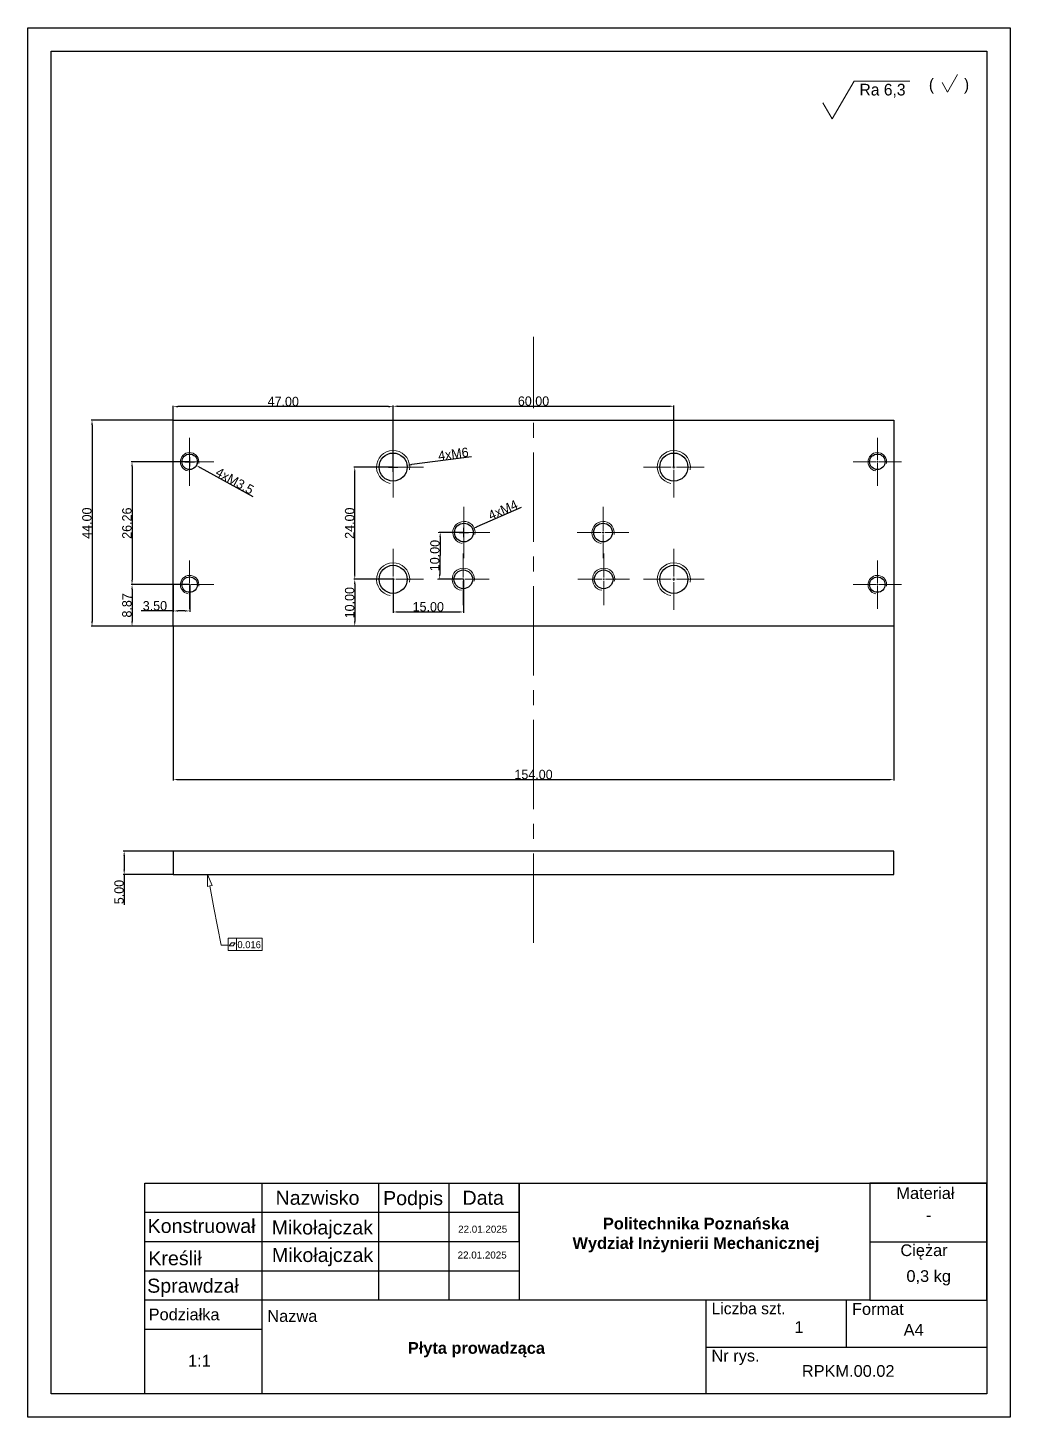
# Model space of a CAD drawing. Header units: millimetres. Extents: x 587 to 10361, y -8386 to 1488.
# Drawn here: x 1152.6 to 1362.6, y 132.9 to 429.9 of the extents above; entities that cross this region are included whole.
import ezdxf
from ezdxf.enums import TextEntityAlignment as Align

# ---------------------------------------------------------------- set-up
doc = ezdxf.new("R2010")
doc.units = ezdxf.units.MM
doc.linetypes.add('ACAD_ISO10W100', pattern=[18, 12, -3, 0, -3])
doc.linetypes.add('CENTER2', pattern=[28.575, 19.05, -3.175, 3.175, -3.175])
for name, color, linetype, lineweight in [('Cienka', 30, 'Continuous', 0), ('Gruba', 7, 'Continuous', 30), ('Symetria', 210, 'ACAD_ISO10W100', 0), ('Widoczne (ISO)', 7, 'Continuous', 30), ('Wymiar', 3, 'Continuous', 20)]:
    doc.layers.add(name, color=color, linetype=linetype, lineweight=lineweight)
doc.styles.add('arial_ttf', font='arial.ttf')
doc.styles.add('Inzynierka', font='arial.ttf')
doc.dimstyles.get("Standard").update_dxf_attribs({"dimtxt": 2, "dimasz": 1, "dimexe": 0.18, "dimexo": 0.0625, "dimgap": 0.09, "dimtad": 1, "dimzin": 0, "dimdsep": 46, "dimtxsty": 'Standard', "dimcen": 1, "dimadec": 0, "dimazin": 0, "dimtfac": 1, "dimtofl": 0, "dimtmove": 0, "dimatfit": 3, "dimfxl": 1, "dimtolj": 1, "dimtzin": 0, "dimarcsym": 0})

# ---------------------------------------------------------------- blocks, each defined once
blk = doc.blocks.new('*D32')
at = {"layer": 'Defpoints', "color": 0, "transparency": 16777216}
for p in [(1183.66, 346.01), (1166.29, 302.01), (1183.66, 302.01)]:
    blk.add_point(p, dxfattribs=at)
at = {"layer": 'Wymiar', "color": 0, "lineweight": -2, "transparency": 16777216}
for p, q in [((1183.59, 346.01), (1166.11, 346.01)), ((1166.29, 345.01), (1166.29, 303.01)), ((1183.59, 302.01), (1166.11, 302.01))]:
    blk.add_line(p, q, dxfattribs=at)
at = {"layer": 'Wymiar', "color": 0, "transparency": 16777216}
for points in [[(1166.12, 345.01), (1166.46, 345.01), (1166.29, 346.01)], [(1166.12, 303.01), (1166.46, 303.01), (1166.29, 302.01)]]:
    blk.add_solid(points, dxfattribs=at)
at = {"layer": 'Wymiar', "color": 0, "transparency": 16777216, "insert": (1165.2, 324.01), "char_height": 2, "attachment_point": 5, "rotation": 90}
blk.add_mtext('\\A1;44.00', dxfattribs=at)
blk = doc.blocks.new('*D33')
at = {"layer": 'Defpoints', "color": 0, "transparency": 16777216}
for p in [(1183.66, 302.01), (1337.66, 302.01), (1337.66, 269.19)]:
    blk.add_point(p, dxfattribs=at)
at = {"layer": 'Wymiar', "color": 0, "lineweight": -2, "transparency": 16777216}
for p, q in [((1183.66, 301.94), (1183.66, 269.01)), ((1337.66, 301.94), (1337.66, 269.01)), ((1184.66, 269.19), (1336.66, 269.19))]:
    blk.add_line(p, q, dxfattribs=at)
at = {"layer": 'Wymiar', "color": 0, "transparency": 16777216}
for points in [[(1184.66, 269.36), (1184.66, 269.03), (1183.66, 269.19)], [(1336.66, 269.36), (1336.66, 269.03), (1337.66, 269.19)]]:
    blk.add_solid(points, dxfattribs=at)
at = {"layer": 'Wymiar', "color": 0, "transparency": 16777216, "insert": (1260.66, 270.28), "char_height": 2, "attachment_point": 5}
blk.add_mtext('\\A1;154.00', dxfattribs=at)
blk = doc.blocks.new('*D34')
at = {"layer": 'Defpoints', "color": 0, "transparency": 16777216}
for p in [(1185.71, 337.93), (1188.6, 336.33)]:
    blk.add_point(p, dxfattribs=at)
at = {"layer": 'Wymiar', "color": 0, "lineweight": -2, "transparency": 16777216}
for p, q in [((1186.16, 337.13), (1188.16, 337.13)), ((1187.16, 336.13), (1187.16, 338.13)), ((1200.72, 329.62), (1189.47, 335.85))]:
    blk.add_line(p, q, dxfattribs=at)
blk.add_arc((1187.16, 337.13), 1.65, 324.7681, 347.8297, dxfattribs=at)
at = {"layer": 'Wymiar', "color": 0, "transparency": 16777216}
blk.add_solid([(1189.55, 336), (1189.39, 335.7), (1188.6, 336.33)], dxfattribs=at)
at = {"layer": 'Wymiar', "color": 0, "transparency": 16777216, "insert": (1196.79, 333.04), "char_height": 2, "attachment_point": 5, "rotation": 331.0186}
blk.add_mtext('\\A1;4xM3.5', dxfattribs=at)
blk = doc.blocks.new('*D35')
at = {"layer": 'Defpoints', "color": 0, "transparency": 16777216}
for p in [(1227.68, 335.61), (1233.63, 336.4)]:
    blk.add_point(p, dxfattribs=at)
at = {"layer": 'Wymiar', "color": 0, "lineweight": -2, "transparency": 16777216}
for p, q in [((1229.66, 336.01), (1231.66, 336.01)), ((1230.66, 335.01), (1230.66, 337.01)), ((1247.39, 338.21), (1234.62, 336.53))]:
    blk.add_line(p, q, dxfattribs=at)
at = {"layer": 'Wymiar', "color": 0, "transparency": 16777216}
blk.add_solid([(1234.6, 336.69), (1234.64, 336.36), (1233.63, 336.4)], dxfattribs=at)
at = {"layer": 'Wymiar', "color": 0, "transparency": 16777216, "insert": (1243.52, 338.8), "char_height": 2, "attachment_point": 5, "rotation": 7.5194}
blk.add_mtext('\\A1;4xM6', dxfattribs=at)
blk = doc.blocks.new('*D36')
at = {"layer": 'Defpoints', "color": 0, "transparency": 16777216}
for p in [(1243.96, 321.2), (1247.62, 322.81)]:
    blk.add_point(p, dxfattribs=at)
at = {"layer": 'Wymiar', "color": 0, "lineweight": -2, "transparency": 16777216}
for p, q in [((1258, 327.36), (1248.54, 323.21)), ((1244.79, 322), (1246.79, 322)), ((1245.79, 321), (1245.79, 323))]:
    blk.add_line(p, q, dxfattribs=at)
at = {"layer": 'Wymiar', "color": 0, "transparency": 16777216}
blk.add_solid([(1248.47, 323.36), (1248.6, 323.06), (1247.62, 322.81)], dxfattribs=at)
at = {"layer": 'Wymiar', "color": 0, "transparency": 16777216, "insert": (1254.12, 326.85), "char_height": 2, "attachment_point": 5, "rotation": 23.7001}
blk.add_mtext('\\A1;4xM4', dxfattribs=at)
blk = doc.blocks.new('*D37')
at = {"layer": 'Defpoints', "color": 0, "transparency": 16777216}
for p in [(1187.16, 310.88), (1174.84, 302.01), (1187.16, 302.01)]:
    blk.add_point(p, dxfattribs=at)
at = {"layer": 'Wymiar', "color": 0, "lineweight": -2, "transparency": 16777216}
for p, q in [((1187.09, 310.88), (1174.66, 310.88)), ((1174.84, 309.88), (1174.84, 303.01)), ((1187.09, 302.01), (1174.66, 302.01))]:
    blk.add_line(p, q, dxfattribs=at)
at = {"layer": 'Wymiar', "color": 0, "transparency": 16777216}
for points in [[(1174.68, 309.88), (1175.01, 309.88), (1174.84, 310.88)], [(1174.68, 303.01), (1175.01, 303.01), (1174.84, 302.01)]]:
    blk.add_solid(points, dxfattribs=at)
at = {"layer": 'Wymiar', "color": 0, "transparency": 16777216, "insert": (1173.75, 306.44), "char_height": 2, "attachment_point": 5, "rotation": 90}
blk.add_mtext('\\A1;8.87', dxfattribs=at)
blk = doc.blocks.new('*D38')
at = {"layer": 'Defpoints', "color": 0, "transparency": 16777216}
for p in [(1187.16, 337.13), (1174.84, 310.88), (1187.16, 310.88)]:
    blk.add_point(p, dxfattribs=at)
at = {"layer": 'Wymiar', "color": 0, "lineweight": -2, "transparency": 16777216}
for p, q in [((1187.09, 337.13), (1174.66, 337.13)), ((1174.84, 336.13), (1174.84, 311.88)), ((1187.09, 310.88), (1174.66, 310.88))]:
    blk.add_line(p, q, dxfattribs=at)
at = {"layer": 'Wymiar', "color": 0, "transparency": 16777216}
for points in [[(1174.68, 336.13), (1175.01, 336.13), (1174.84, 337.13)], [(1174.68, 311.88), (1175.01, 311.88), (1174.84, 310.88)]]:
    blk.add_solid(points, dxfattribs=at)
at = {"layer": 'Wymiar', "color": 0, "transparency": 16777216, "insert": (1173.75, 324.01), "char_height": 2, "attachment_point": 5, "rotation": 90}
blk.add_mtext('\\A1;26.26', dxfattribs=at)
blk = doc.blocks.new('*D39')
at = {"layer": 'Defpoints', "color": 0, "transparency": 16777216}
for p in [(1183.66, 310.88), (1187.16, 310.88), (1183.66, 305.25)]:
    blk.add_point(p, dxfattribs=at)
at = {"layer": 'Wymiar', "color": 0, "lineweight": -2, "transparency": 16777216}
for p, q in [((1183.66, 310.81), (1183.66, 305.07)), ((1187.16, 310.81), (1187.16, 305.07)), ((1183.66, 305.25), (1176.81, 305.25)), ((1186.16, 305.25), (1184.66, 305.25))]:
    blk.add_line(p, q, dxfattribs=at)
at = {"layer": 'Wymiar', "color": 0, "transparency": 16777216}
for points in [[(1184.66, 305.42), (1184.66, 305.09), (1183.66, 305.25)], [(1186.16, 305.42), (1186.16, 305.09), (1187.16, 305.25)]]:
    blk.add_solid(points, dxfattribs=at)
at = {"layer": 'Wymiar', "color": 0, "transparency": 16777216, "insert": (1179.73, 306.34), "char_height": 2, "attachment_point": 5}
blk.add_mtext('\\A1;3.50', dxfattribs=at)
blk = doc.blocks.new('*D40')
at = {"layer": 'Defpoints', "color": 0, "transparency": 16777216}
for p in [(1230.66, 312.01), (1222.45, 302.01), (1230.66, 302.01)]:
    blk.add_point(p, dxfattribs=at)
at = {"layer": 'Wymiar', "color": 0, "lineweight": -2, "transparency": 16777216}
for p, q in [((1230.59, 312.01), (1222.27, 312.01)), ((1222.45, 311.01), (1222.45, 303.01)), ((1230.59, 302.01), (1222.27, 302.01))]:
    blk.add_line(p, q, dxfattribs=at)
at = {"layer": 'Wymiar', "color": 0, "transparency": 16777216}
for points in [[(1222.28, 311.01), (1222.61, 311.01), (1222.45, 312.01)], [(1222.28, 303.01), (1222.61, 303.01), (1222.45, 302.01)]]:
    blk.add_solid(points, dxfattribs=at)
at = {"layer": 'Wymiar', "color": 0, "transparency": 16777216, "insert": (1221.36, 307.01), "char_height": 2, "attachment_point": 5, "rotation": 90}
blk.add_mtext('\\A1;10.00', dxfattribs=at)
blk = doc.blocks.new('*D41')
at = {"layer": 'Defpoints', "color": 0, "transparency": 16777216}
for p in [(1230.66, 312.01), (1245.66, 312.01), (1245.66, 305.03)]:
    blk.add_point(p, dxfattribs=at)
at = {"layer": 'Wymiar', "color": 0, "lineweight": -2, "transparency": 16777216}
for p, q in [((1230.66, 311.94), (1230.66, 304.85)), ((1245.66, 311.94), (1245.66, 304.85)), ((1231.66, 305.03), (1244.66, 305.03))]:
    blk.add_line(p, q, dxfattribs=at)
at = {"layer": 'Wymiar', "color": 0, "transparency": 16777216}
for points in [[(1231.66, 305.2), (1231.66, 304.86), (1230.66, 305.03)], [(1244.66, 305.2), (1244.66, 304.86), (1245.66, 305.03)]]:
    blk.add_solid(points, dxfattribs=at)
at = {"layer": 'Wymiar', "color": 0, "transparency": 16777216, "insert": (1238.16, 306.12), "char_height": 2, "attachment_point": 5}
blk.add_mtext('\\A1;15.00', dxfattribs=at)
blk = doc.blocks.new('*D42')
at = {"layer": 'Defpoints', "color": 0, "transparency": 16777216}
for p in [(1222.45, 336.01), (1230.66, 336.01), (1230.66, 312.01)]:
    blk.add_point(p, dxfattribs=at)
at = {"layer": 'Wymiar', "color": 0, "lineweight": -2, "transparency": 16777216}
for p, q in [((1230.59, 336.01), (1222.27, 336.01)), ((1222.45, 313.01), (1222.45, 335.01)), ((1230.59, 312.01), (1222.27, 312.01))]:
    blk.add_line(p, q, dxfattribs=at)
at = {"layer": 'Wymiar', "color": 0, "transparency": 16777216}
for points in [[(1222.28, 335.01), (1222.61, 335.01), (1222.45, 336.01)], [(1222.28, 313.01), (1222.61, 313.01), (1222.45, 312.01)]]:
    blk.add_solid(points, dxfattribs=at)
at = {"layer": 'Wymiar', "color": 0, "transparency": 16777216, "insert": (1221.36, 324.01), "char_height": 2, "attachment_point": 5, "rotation": 90}
blk.add_mtext('\\A1;24.00', dxfattribs=at)
blk = doc.blocks.new('*D43')
at = {"layer": 'Defpoints', "color": 0, "transparency": 16777216}
for p in [(1290.66, 349), (1230.66, 336.01), (1290.66, 336.01)]:
    blk.add_point(p, dxfattribs=at)
at = {"layer": 'Wymiar', "color": 0, "lineweight": -2, "transparency": 16777216}
for p, q in [((1230.66, 336.07), (1230.66, 349.18)), ((1231.66, 349), (1289.66, 349)), ((1290.66, 336.07), (1290.66, 349.18))]:
    blk.add_line(p, q, dxfattribs=at)
at = {"layer": 'Wymiar', "color": 0, "transparency": 16777216}
for points in [[(1231.66, 349.17), (1231.66, 348.83), (1230.66, 349)], [(1289.66, 349.17), (1289.66, 348.83), (1290.66, 349)]]:
    blk.add_solid(points, dxfattribs=at)
at = {"layer": 'Wymiar', "color": 0, "transparency": 16777216, "insert": (1260.66, 350.09), "char_height": 2, "attachment_point": 5}
blk.add_mtext('\\A1;60.00', dxfattribs=at)
blk = doc.blocks.new('*D44')
at = {"layer": 'Defpoints', "color": 0, "transparency": 16777216}
for p in [(1245.79, 322), (1240.59, 312.07), (1245.66, 312.01)]:
    blk.add_point(p, dxfattribs=at)
at = {"layer": 'Wymiar', "color": 0, "lineweight": -2, "transparency": 16777216}
for p, q in [((1245.73, 322.01), (1240.54, 322.07)), ((1240.71, 321.07), (1240.6, 313.07)), ((1245.59, 312.01), (1240.41, 312.08))]:
    blk.add_line(p, q, dxfattribs=at)
at = {"layer": 'Wymiar', "color": 0, "transparency": 16777216}
for points in [[(1240.54, 321.07), (1240.87, 321.07), (1240.72, 322.07)], [(1240.43, 313.08), (1240.77, 313.07), (1240.59, 312.07)]]:
    blk.add_solid(points, dxfattribs=at)
at = {"layer": 'Wymiar', "color": 0, "transparency": 16777216, "insert": (1239.56, 317.09), "char_height": 2, "attachment_point": 5, "rotation": 89.2319}
blk.add_mtext('\\A1;10.00', dxfattribs=at)
blk = doc.blocks.new('*D45')
at = {"layer": 'Defpoints', "color": 0, "transparency": 16777216}
for p in [(1183.66, 348.92), (1183.66, 336.01), (1230.66, 336.01)]:
    blk.add_point(p, dxfattribs=at)
at = {"layer": 'Wymiar', "color": 0, "lineweight": -2, "transparency": 16777216}
for p, q in [((1183.66, 336.07), (1183.66, 349.1)), ((1229.66, 348.92), (1184.66, 348.92)), ((1230.66, 336.07), (1230.66, 349.1))]:
    blk.add_line(p, q, dxfattribs=at)
at = {"layer": 'Wymiar', "color": 0, "transparency": 16777216}
for points in [[(1184.66, 349.08), (1184.66, 348.75), (1183.66, 348.92)], [(1229.66, 349.08), (1229.66, 348.75), (1230.66, 348.92)]]:
    blk.add_solid(points, dxfattribs=at)
at = {"layer": 'Wymiar', "color": 0, "transparency": 16777216, "insert": (1207.16, 350.01), "char_height": 2, "attachment_point": 5}
blk.add_mtext('\\A1;47.00', dxfattribs=at)
blk = doc.blocks.new('*U59')
at = {"layer": 'Symetria', "color": 0, "linetype": 'CENTER2', "transparency": 16777216}
blk.add_line((0, -89.69), (0, 39.81), dxfattribs=at)
blk = doc.blocks.new('*D169')
at = {"layer": 'Defpoints', "color": 0, "transparency": 16777216}
for p in [(1183.66, 253.92), (1173.16, 248.92), (1183.66, 248.92)]:
    blk.add_point(p, dxfattribs=at)
at = {"layer": 'Wymiar', "color": 0, "lineweight": -2, "transparency": 16777216}
for p, q in [((1183.59, 253.92), (1172.98, 253.92)), ((1173.16, 252.92), (1173.16, 249.92)), ((1183.59, 248.92), (1172.98, 248.92)), ((1173.16, 248.92), (1173.16, 242.4))]:
    blk.add_line(p, q, dxfattribs=at)
at = {"layer": 'Wymiar', "color": 0, "transparency": 16777216}
for points in [[(1172.99, 252.92), (1173.33, 252.92), (1173.16, 253.92)], [(1172.99, 249.92), (1173.33, 249.92), (1173.16, 248.92)]]:
    blk.add_solid(points, dxfattribs=at)
at = {"layer": 'Wymiar', "color": 0, "transparency": 16777216, "insert": (1172.07, 245.16), "char_height": 2, "attachment_point": 5, "rotation": 90}
blk.add_mtext('\\A1;5.00', dxfattribs=at)
blk = doc.blocks.new('*U182')
at = {"layer": 'Symetria', "color": 0, "linetype": 'CENTER2', "transparency": 16777216}
for p, q in [((0, 0.33), (0, 5.15)), ((-5.15, 0), (-0.33, 0)), ((0.33, 0), (5.15, 0)), ((0, -5.15), (0, -0.33))]:
    blk.add_line(p, q, dxfattribs=at)
at = {"layer": 'Symetria', "color": 0, "linetype": 'Continuous', "transparency": 16777216}
for p, q in [((-0.165, 0), (0.165, 0)), ((0, -0.165), (0, 0.165))]:
    blk.add_line(p, q, dxfattribs=at)
blk = doc.blocks.new('*U183')
at = {"layer": 'Symetria', "color": 0, "linetype": 'CENTER2', "transparency": 16777216}
for p, q in [((0, 0.33), (0, 5.15)), ((-5.15, 0), (-0.33, 0)), ((0.33, 0), (5.15, 0)), ((0, -5.15), (0, -0.33))]:
    blk.add_line(p, q, dxfattribs=at)
at = {"layer": 'Symetria', "color": 0, "linetype": 'Continuous', "transparency": 16777216}
for p, q in [((-0.165, 0), (0.165, 0)), ((0, -0.165), (0, 0.165))]:
    blk.add_line(p, q, dxfattribs=at)
blk = doc.blocks.new('*U184')
at = {"layer": 'Symetria', "color": 0, "linetype": 'CENTER2', "transparency": 16777216}
for p, q in [((0, 0.6), (0, 6.5)), ((-6.5, 0), (-0.6, 0)), ((0.6, 0), (6.5, 0)), ((0, -6.5), (0, -0.6))]:
    blk.add_line(p, q, dxfattribs=at)
at = {"layer": 'Symetria', "color": 0, "linetype": 'Continuous', "transparency": 16777216}
for p, q in [((-0.3, 0), (0.3, 0)), ((0, -0.3), (0, 0.3))]:
    blk.add_line(p, q, dxfattribs=at)
blk = doc.blocks.new('*U185')
at = {"layer": 'Symetria', "color": 0, "linetype": 'CENTER2', "transparency": 16777216}
for p, q in [((0, 0.6), (0, 6.5)), ((-6.5, 0), (-0.6, 0)), ((0.6, 0), (6.5, 0)), ((0, -6.5), (0, -0.6))]:
    blk.add_line(p, q, dxfattribs=at)
at = {"layer": 'Symetria', "color": 0, "linetype": 'Continuous', "transparency": 16777216}
for p, q in [((-0.3, 0), (0.3, 0)), ((0, -0.3), (0, 0.3))]:
    blk.add_line(p, q, dxfattribs=at)
blk = doc.blocks.new('*U186')
at = {"layer": 'Symetria', "color": 0, "linetype": 'CENTER2', "transparency": 16777216}
for p, q in [((0, 0.4), (0, 5.5)), ((-5.5, 0), (-0.4, 0)), ((0.4, 0), (5.5, 0)), ((0, -5.5), (0, -0.4))]:
    blk.add_line(p, q, dxfattribs=at)
at = {"layer": 'Symetria', "color": 0, "linetype": 'Continuous', "transparency": 16777216}
for p, q in [((-0.2, 0), (0.2, 0)), ((0, -0.2), (0, 0.2))]:
    blk.add_line(p, q, dxfattribs=at)
blk = doc.blocks.new('*U187')
at = {"layer": 'Symetria', "color": 0, "linetype": 'CENTER2', "transparency": 16777216}
for p, q in [((0, 0.4), (0, 5.5)), ((-5.5, 0), (-0.4, 0)), ((0.4, 0), (5.5, 0)), ((0, -5.5), (0, -0.4))]:
    blk.add_line(p, q, dxfattribs=at)
at = {"layer": 'Symetria', "color": 0, "linetype": 'Continuous', "transparency": 16777216}
for p, q in [((-0.2, 0), (0.2, 0)), ((0, -0.2), (0, 0.2))]:
    blk.add_line(p, q, dxfattribs=at)
blk = doc.blocks.new('*U188')
at = {"layer": 'Symetria', "color": 0, "linetype": 'CENTER2', "transparency": 16777216}
for p, q in [((0, 0.4), (0, 5.5)), ((-5.5, 0), (-0.4, 0)), ((0.4, 0), (5.5, 0)), ((0, -5.5), (0, -0.4))]:
    blk.add_line(p, q, dxfattribs=at)
at = {"layer": 'Symetria', "color": 0, "linetype": 'Continuous', "transparency": 16777216}
for p, q in [((-0.2, 0), (0.2, 0)), ((0, -0.2), (0, 0.2))]:
    blk.add_line(p, q, dxfattribs=at)
blk = doc.blocks.new('*U189')
at = {"layer": 'Symetria', "color": 0, "linetype": 'CENTER2', "transparency": 16777216}
for p, q in [((0, 0.4), (0, 5.5)), ((-5.5, 0), (-0.4, 0)), ((0.4, 0), (5.5, 0)), ((0, -5.5), (0, -0.4))]:
    blk.add_line(p, q, dxfattribs=at)
at = {"layer": 'Symetria', "color": 0, "linetype": 'Continuous', "transparency": 16777216}
for p, q in [((-0.2, 0), (0.2, 0)), ((0, -0.2), (0, 0.2))]:
    blk.add_line(p, q, dxfattribs=at)
blk = doc.blocks.new('*U190')
at = {"layer": 'Symetria', "color": 0, "linetype": 'CENTER2', "transparency": 16777216}
for p, q in [((0, 0.6), (0, 6.5)), ((-6.5, 0), (-0.6, 0)), ((0.6, 0), (6.5, 0)), ((0, -6.5), (0, -0.6))]:
    blk.add_line(p, q, dxfattribs=at)
at = {"layer": 'Symetria', "color": 0, "linetype": 'Continuous', "transparency": 16777216}
for p, q in [((-0.3, 0), (0.3, 0)), ((0, -0.3), (0, 0.3))]:
    blk.add_line(p, q, dxfattribs=at)
blk = doc.blocks.new('*U191')
at = {"layer": 'Symetria', "color": 0, "linetype": 'CENTER2', "transparency": 16777216}
for p, q in [((0, 0.6), (0, 6.5)), ((-6.5, 0), (-0.6, 0)), ((0.6, 0), (6.5, 0)), ((0, -6.5), (0, -0.6))]:
    blk.add_line(p, q, dxfattribs=at)
at = {"layer": 'Symetria', "color": 0, "linetype": 'Continuous', "transparency": 16777216}
for p, q in [((-0.3, 0), (0.3, 0)), ((0, -0.3), (0, 0.3))]:
    blk.add_line(p, q, dxfattribs=at)
blk = doc.blocks.new('*U192')
at = {"layer": 'Symetria', "color": 0, "linetype": 'CENTER2', "transparency": 16777216}
for p, q in [((0, 0.33), (0, 5.15)), ((-5.15, 0), (-0.33, 0)), ((0.33, 0), (5.15, 0)), ((0, -5.15), (0, -0.33))]:
    blk.add_line(p, q, dxfattribs=at)
at = {"layer": 'Symetria', "color": 0, "linetype": 'Continuous', "transparency": 16777216}
for p, q in [((-0.165, 0), (0.165, 0)), ((0, -0.165), (0, 0.165))]:
    blk.add_line(p, q, dxfattribs=at)
blk = doc.blocks.new('*U193')
at = {"layer": 'Symetria', "color": 0, "linetype": 'CENTER2', "transparency": 16777216}
for p, q in [((0, 0.33), (0, 5.15)), ((-5.15, 0), (-0.33, 0)), ((0.33, 0), (5.15, 0)), ((0, -5.15), (0, -0.33))]:
    blk.add_line(p, q, dxfattribs=at)
at = {"layer": 'Symetria', "color": 0, "linetype": 'Continuous', "transparency": 16777216}
for p, q in [((-0.165, 0), (0.165, 0)), ((0, -0.165), (0, 0.165))]:
    blk.add_line(p, q, dxfattribs=at)

msp = doc.modelspace()

# ---------------------------------------------------------------- linework, layer by layer
at = {"layer": 'Cienka'}
for centre, radius in [((1187.155, 337.134), 1.975), ((1230.655, 336.005), 3.541), ((1290.655, 336.005), 3.541), ((1334.155, 337.134), 1.975), ((1245.789, 322.004), 2.379), ((1275.521, 322.004), 2.379), ((1230.655, 312.005), 3.541), ((1290.655, 312.005), 3.542), ((1187.155, 310.876), 1.975), ((1245.655, 312.005), 2.379), ((1275.655, 312.005), 2.379), ((1334.155, 310.876), 1.975)]:
    msp.add_arc(centre, radius, 350, 260, dxfattribs=at)
at = {"layer": 'Gruba'}
for p, q in [((1152.557, 132.902), (1152.557, 429.902)), ((1152.557, 429.902), (1362.557, 429.902)), ((1362.557, 429.902), (1362.557, 132.902)), ((1337.655, 253.916), (1183.655, 253.916)), ((1183.655, 253.916), (1183.655, 248.916)), ((1337.655, 248.916), (1337.655, 253.916)), ((1183.655, 248.916), (1337.655, 248.916)), ((1202.557, 182.902), (1202.557, 137.902)), ((1202.557, 182.902), (1202.557, 137.902)), ((1202.557, 182.902), (1202.557, 137.902)), ((1227.557, 182.902), (1227.557, 157.902)), ((1227.557, 182.902), (1227.557, 157.902)), ((1227.557, 182.902), (1227.557, 157.902)), ((1242.557, 182.902), (1242.557, 157.902)), ((1242.557, 182.902), (1242.557, 157.902)), ((1242.557, 182.902), (1242.557, 157.902)), ((1257.557, 182.902), (1257.557, 157.902)), ((1257.557, 170.402), (1257.557, 182.902)), ((1257.557, 182.902), (1257.557, 157.902)), ((1257.557, 170.402), (1257.557, 182.902)), ((1257.557, 182.902), (1257.557, 157.902)), ((1257.557, 170.402), (1257.557, 182.902)), ((1257.557, 176.652), (1177.557, 176.652)), ((1257.557, 176.652), (1177.557, 176.652)), ((1257.557, 176.652), (1177.557, 176.652)), ((1257.557, 170.402), (1177.557, 170.402)), ((1257.557, 170.402), (1177.557, 170.402)), ((1257.557, 170.402), (1177.557, 170.402)), ((1332.557, 170.402), (1357.557, 170.402)), ((1332.557, 170.402), (1357.557, 170.402)), ((1332.557, 170.402), (1357.557, 170.402)), ((1257.557, 164.152), (1177.557, 164.152)), ((1257.557, 164.152), (1177.557, 164.152)), ((1257.557, 164.152), (1177.557, 164.152)), ((1332.557, 157.902), (1177.557, 157.902)), ((1332.557, 157.902), (1177.557, 157.902)), ((1332.557, 157.902), (1177.557, 157.902)), ((1202.557, 157.902), (1202.557, 151.652)), ((1202.557, 157.902), (1202.557, 151.652)), ((1202.557, 157.902), (1202.557, 151.652)), ((1297.557, 137.902), (1297.557, 157.902)), ((1297.557, 137.902), (1297.557, 157.902)), ((1297.557, 137.902), (1297.557, 157.902)), ((1327.557, 147.902), (1327.557, 157.902)), ((1327.557, 147.902), (1327.557, 157.902)), ((1327.557, 147.902), (1327.557, 157.902)), ((1202.557, 151.652), (1177.557, 151.652)), ((1202.557, 151.652), (1177.557, 151.652)), ((1202.557, 151.652), (1177.557, 151.652)), ((1297.557, 147.902), (1357.557, 147.902)), ((1297.557, 147.902), (1357.557, 147.902)), ((1297.557, 147.902), (1357.557, 147.902)), ((1362.557, 132.902), (1152.557, 132.902))]:
    msp.add_line(p, q, dxfattribs=at)
for points in [[(1157.557, 424.902), (1357.557, 424.902), (1357.557, 137.902), (1157.557, 137.902)], [(1357.557, 137.902), (1157.557, 137.902), (1157.557, 424.902), (1357.557, 424.902)], [(1357.557, 137.902), (1177.557, 137.902), (1177.557, 182.902), (1357.557, 182.902)], [(1357.557, 182.902), (1332.557, 182.902), (1332.557, 157.902), (1357.557, 157.902)], [(1357.557, 182.902), (1332.557, 182.902), (1332.557, 157.902), (1357.557, 157.902)], [(1357.557, 182.902), (1332.557, 182.902), (1332.557, 157.902), (1357.557, 157.902)], [(1357.557, 182.902), (1332.557, 182.902), (1332.557, 157.902), (1357.557, 157.902)]]:
    msp.add_lwpolyline(points, close=True, dxfattribs=at)
at = {"layer": 'Widoczne (ISO)'}
for p, q in [((1183.655, 302.005), (1183.655, 346.005)), ((1183.655, 346.005), (1337.655, 346.005)), ((1337.655, 346.005), (1337.655, 302.005)), ((1337.655, 302.005), (1183.655, 302.005))]:
    msp.add_line(p, q, dxfattribs=at)
for centre, radius in [((1187.155, 337.134), 1.65), ((1230.655, 336.005), 3), ((1290.655, 336.005), 3), ((1334.155, 337.134), 1.65), ((1245.789, 322.004), 2), ((1275.521, 322.004), 2), ((1230.655, 312.005), 3), ((1290.655, 312.005), 3), ((1187.155, 310.876), 1.65), ((1245.655, 312.005), 2), ((1275.655, 312.005), 2), ((1334.155, 310.876), 1.65)]:
    msp.add_circle(centre, radius, dxfattribs=at)
at = {"layer": 'Wymiar'}
for p, q in [((1190.983, 248.916), (1190.967, 246.367)), ((1191.949, 246.557), (1190.983, 248.916)), ((1191.458, 246.462), (1191.949, 246.557)), ((1190.967, 246.367), (1191.458, 246.462)), ((1192.358, 241.81), (1191.458, 246.462)), ((1192.358, 241.81), (1193.912, 233.778)), ((1197.155, 235.279), (1197.155, 232.681)), ((1195.62, 233.647), (1196.074, 234.313)), ((1195.62, 233.647), (1196.431, 233.647)), ((1196.074, 234.313), (1196.885, 234.313)), ((1196.431, 233.647), (1196.885, 234.313))]:
    msp.add_line(p, q, dxfattribs=at)
at = {"layer": 'Wymiar', "transparency": 33554687}
for points in [[(1347.987, 418.184), (1349.148, 416.173), (1351.301, 419.902)], [(1322.523, 413.867), (1324.518, 410.411), (1329.203, 418.525)], [(1329.203, 418.525), (1341.108, 418.525)]]:
    msp.add_lwpolyline(points, dxfattribs=at)
at = {"layer": 'Wymiar'}
msp.add_lwpolyline([(1195.424, 232.681), (1202.626, 232.681), (1202.626, 235.279), (1195.424, 235.279)], close=True, dxfattribs=at)
msp.add_lwpolyline([(1193.912, 233.778), (1195.424, 233.778)], dxfattribs=at)

# ---------------------------------------------------------------- block references
at = {"layer": 'Symetria', "linetype": 'CENTER2'}
for name, p in [('*U59', (1260.655, 324.005)), ('*U182', (1187.155, 337.134)), ('*U184', (1230.655, 336.005)), ('*U191', (1290.655, 336.005)), ('*U193', (1334.155, 337.134)), ('*U186', (1245.789, 322.004)), ('*U188', (1275.521, 322.004)), ('*U185', (1230.655, 312.005)), ('*U190', (1290.655, 312.005)), ('*U183', (1187.155, 310.876)), ('*U187', (1245.655, 312.005)), ('*U189', (1275.655, 312.005)), ('*U192', (1334.155, 310.876))]:
    msp.add_blockref(name, p, dxfattribs=at)

# ---------------------------------------------------------------- texts
at = {"layer": 'Gruba', "color": 7, "style": 'arial_ttf'}
for s, height, p in [('Nazwisko', 3, (1205.523, 181.31)), ('Podpis', 3, (1228.506, 181.241)), ('Data', 3, (1245.479, 181.313)), ('Materiał', 2.5, (1338.233, 182.057)), ('Konstruował', 3, (1178.17, 175.288)), ('Ciężar', 2.5, (1339.086, 169.844)), ('Kreślił', 3, (1178.326, 168.387)), ('Sprawdzał', 3, (1178.08, 162.514)), ('Podziałka', 2.5, (1178.401, 156.124)), ('Nazwa', 2.5, (1203.764, 155.788)), ('Format', 2.5, (1328.735, 157.282)), ('Nr rys.', 2.5, (1298.703, 147.309))]:
    msp.add_text(s, height=height, dxfattribs=at).set_placement(p, align=Align.TOP_LEFT)
at = {"layer": 'Gruba', "transparency": 33554687, "char_height": 2.5, "attachment_point": 5, "style": 'Inzynierka'}
for s, insert, width in [('{\\fArial|b1|i0|c238|p34;Politechnika Poznańska\\PWydział Inżynierii Mechanicznej}', (1295.39, 171.839), 73.53749), ('-', (1345.131, 176.091), 25.14758), ('0,3 kg', (1345.131, 162.696), 25.14758), ('A4', (1341.918, 151.575), 25.14758), ('{\\fArial|b1|i0|c238|p34;Płyta prowadząca}', (1248.455, 147.335), 73.53749), ('RPKM.00.02', (1327.926, 142.77), 34.25803)]:
    msp.add_mtext(s, dxfattribs=dict(at, insert=insert, width=width))
at = {"layer": 'Gruba', "width": 39.17918, "attachment_point": 1, "style": 'Inzynierka'}
for s, insert, char_height in [('22.01.2025', (1244.548, 173.844), 1.5), ('22.01.2025', (1244.438, 168.322), 1.5), ('1', (1316.438, 153.425), 2.5), ('1:1', (1186.806, 146.236), 2.5)]:
    msp.add_mtext(s, dxfattribs=dict(at, insert=insert, char_height=char_height))
at = {"layer": 'Gruba', "insert": (1298.721, 157.403), "char_height": 2.5, "attachment_point": 1}
msp.add_mtext_dynamic_manual_height_columns('Liczba szt.', width=17.01044, gutter_width=12.5, heights=[0], dxfattribs=at)
at = {"layer": 'Wymiar', "color": 7, "style": 'arial_ttf'}
for s, height, p in [('Nazwisko', 3, (1205.523, 181.31)), ('Podpis', 3, (1228.506, 181.241)), ('Data', 3, (1245.479, 181.313)), ('Materiał', 2.5, (1338.233, 182.057)), ('Konstruował', 3, (1178.17, 175.288)), ('Mikołajczak', 3, (1204.689, 174.966)), ('Ciężar', 2.5, (1339.086, 169.844)), ('Kreślił', 3, (1178.326, 168.387)), ('Mikołajczak', 3, (1204.744, 169.078)), ('Sprawdzał', 3, (1178.08, 162.514)), ('Podziałka', 2.5, (1178.401, 156.124)), ('Nazwa', 2.5, (1203.764, 155.788)), ('Format', 2.5, (1328.735, 157.282)), ('Nr rys.', 2.5, (1298.703, 147.309))]:
    msp.add_text(s, height=height, dxfattribs=at).set_placement(p, align=Align.TOP_LEFT)
at = {"layer": 'Wymiar', "attachment_point": 1}
for s, width, heights, insert, char_height in [('\\pxi-3,l4,t4;(^I)', 11.24455, [2.362], (1342.664, 419.069), 2.5), ('0.016', 3.85486, [0], (1197.365, 234.661), 1.5), ('Liczba szt.', 17.01044, [0], (1298.721, 157.403), 2.5)]:
    msp.add_mtext_dynamic_manual_height_columns(s, width=width, gutter_width=12.5, heights=heights, dxfattribs=dict(at, insert=insert, char_height=char_height))
at = {"layer": 'Wymiar', "transparency": 33554687, "insert": (1330.336, 417.931), "char_height": 2.5, "width": 14.06166, "attachment_point": 1}
msp.add_mtext('Ra 6,3', dxfattribs=at)

# ---------------------------------------------------------------- dimensions: what is measured, and where the dimension line sits
at = {"layer": 'Wymiar'}
for base, p1, p2, picture, middle in [((1183.655, 348.916), (1230.655, 336.005), (1183.655, 336.005), '*D45', (1207.155, 350.006)), ((1290.655, 348.999), (1230.655, 336.005), (1290.655, 336.005), '*D43', (1260.655, 350.089)), ((1245.655, 305.03), (1230.655, 312.005), (1245.655, 312.005), '*D41', (1238.155, 306.12)), ((1183.655, 305.253), (1187.155, 310.876), (1183.655, 310.876), '*D39', (1179.732, 306.343))]:
    dim = msp.add_linear_dim(base=base, p1=p1, p2=p2, dimstyle='Standard', dxfattribs=at)
    dim.commit()
    dim.dimension.update_dxf_attribs({"geometry": picture, "text_midpoint": middle})
for base, p1, p2, picture, middle in [((1166.288, 302.005), (1183.655, 346.005), (1183.655, 302.005), '*D32', (1165.198, 324.005)), ((1174.844, 310.876), (1187.155, 337.134), (1187.155, 310.876), '*D38', (1173.754, 324.005)), ((1222.447, 336.005), (1230.655, 312.005), (1230.655, 336.005), '*D42', (1221.357, 324.005)), ((1222.447, 302.005), (1230.655, 312.005), (1230.655, 302.005), '*D40', (1221.357, 307.005)), ((1174.844, 302.005), (1187.155, 310.876), (1187.155, 302.005), '*D37', (1173.754, 306.441)), ((1173.16, 248.916), (1183.655, 253.916), (1183.655, 248.916), '*D169', (1172.07, 245.159))]:
    dim = msp.add_linear_dim(base=base, p1=p1, p2=p2, angle=90, dimstyle='Standard', dxfattribs=at)
    dim.commit()
    dim.dimension.update_dxf_attribs({"geometry": picture, "text_midpoint": middle})
for p1, p2, text, picture, middle in [((1227.681, 335.613), (1233.629, 336.398), '4xM6', '*D35', (1243.663, 337.722)), ((1185.712, 337.934), (1188.599, 336.335), '4xM3.5', '*D34', (1196.265, 332.088)), ((1243.958, 321.201), (1247.621, 322.808), '4xM4', '*D36', (1254.556, 325.853))]:
    dim = msp.add_diameter_dim_2p(p1=p1, p2=p2, text=text, dimstyle='Standard', dxfattribs=at)
    dim.commit()
    dim.dimension.update_dxf_attribs({"geometry": picture, "text_midpoint": middle, "dimtype": 163})
dim = msp.add_aligned_dim(p1=(1245.789, 322.004), p2=(1245.655, 312.005), distance=-5.068, dimstyle='Standard', dxfattribs=at)
dim.commit()
dim.dimension.update_dxf_attribs({"geometry": '*D44', "text_midpoint": (1239.565, 317.087)})
dim = msp.add_linear_dim(base=(1337.655, 269.192), p1=(1183.655, 302.005), p2=(1337.655, 302.005), dimstyle='Standard', dxfattribs=at)
dim.commit()
dim.dimension.update_dxf_attribs({"geometry": '*D33', "text_midpoint": (1260.655, 269.192), "dimtype": 160})

doc.saveas('drawing.dxf')
